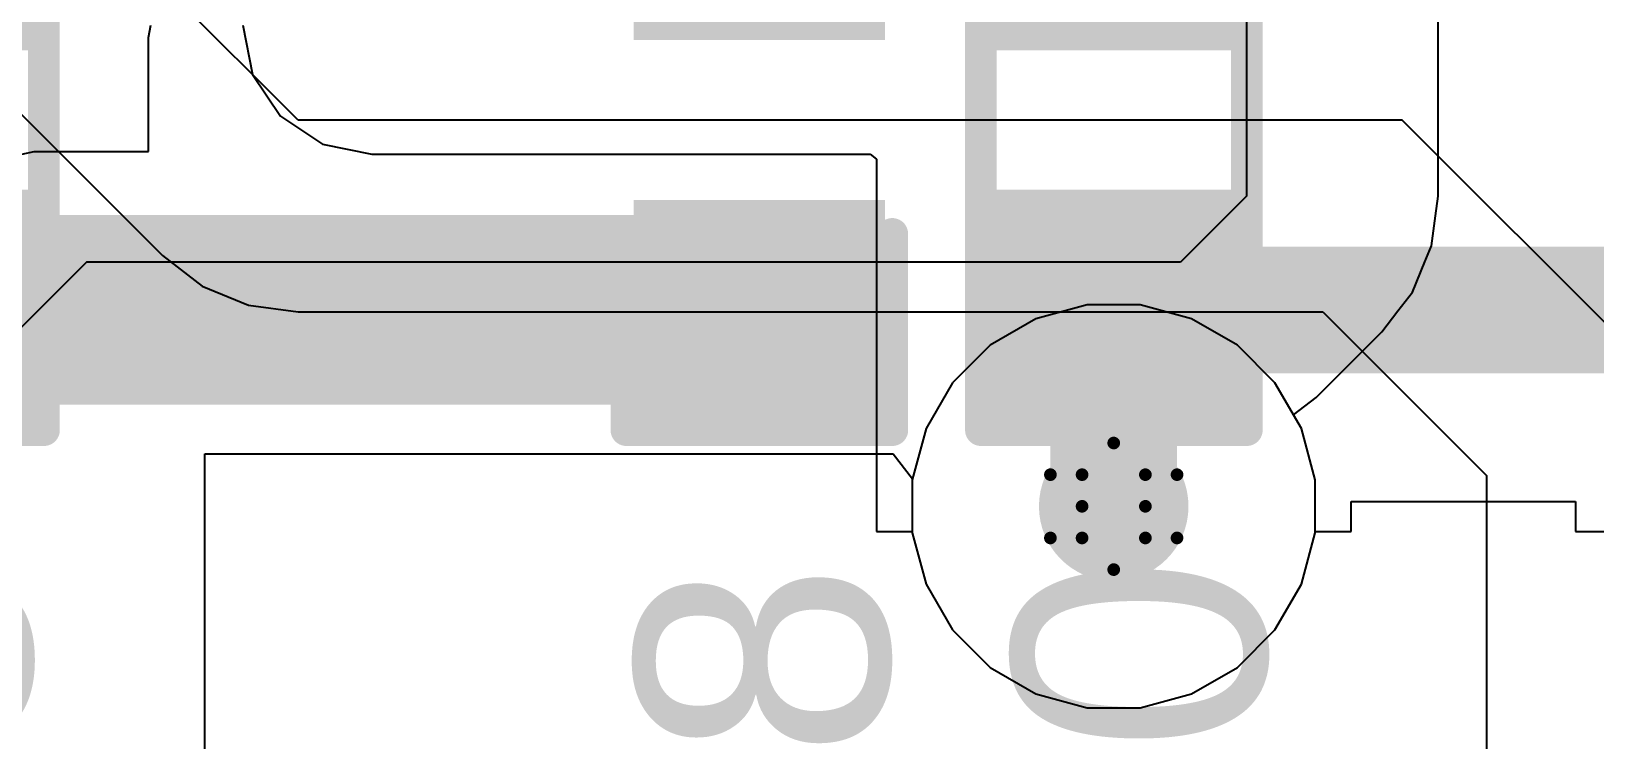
# Model space of a CAD drawing. Header units: inches. Extents: x -3 to 5437, y -3 to 5435.
# Drawn here: x 142.06 to 148.33, y 32.59 to 35.43 of the extents above; entities that cross this region are included whole.
import ezdxf

# ---------------------------------------------------------------- set-up
doc = ezdxf.new("R2010")
doc.units = ezdxf.units.IN
for name, color, linetype in [('Bottom Layer', 5, 'Continuous'), ('Drill Drawing', 1, 'Continuous'), ('GND', 16, 'Continuous'), ('PWR', 76, 'Continuous'), ('Top Layer', 1, 'Continuous'), ('Top Overlay', 2, 'Continuous'), ('Top Paste', 8, 'Continuous'), ('Top Solder', 216, 'Continuous'), ('Via Holes', 16, 'Continuous')]:
    doc.layers.add(name, color=color, linetype=linetype)
doc.styles.add('Arial', font='', dxfattribs={"height": 0.2})
doc.styles.get('Arial').set_extended_font_data('Arial')

# ---------------------------------------------------------------- blocks, each defined once
blk = doc.blocks.new('RES_0603_290')
at = {"layer": 'Top Layer'}
for points in [[(-0.3809999999999999, 0.4445), (-0.3809999999999999, -0.4445), (-1.143, -0.4445), (-1.143, 0.4445)], [(1.143, 0.4445), (1.143, -0.4445), (0.3809999999999999, -0.4445), (0.3809999999999999, 0.4445)]]:
    blk.add_hatch(color=1, dxfattribs=at).paths.add_polyline_path(points)
at = {"layer": 'Top Paste'}
for points in [[(-0.3809999999999999, 0.4445), (-0.3809999999999999, -0.4445), (-1.143, -0.4445), (-1.143, 0.4445)], [(1.143, 0.4445), (1.143, -0.4445), (0.3809999999999999, -0.4445), (0.3809999999999999, 0.4445)]]:
    blk.add_hatch(color=8, dxfattribs=at).paths.add_polyline_path(points)
at = {"layer": 'Top Solder'}
for points in [[(-0.2794, 0.5460999999999999), (-0.2794, -0.5460999999999999), (-1.2446, -0.5460999999999999), (-1.2446, 0.5460999999999999)], [(1.2446, 0.5460999999999999), (1.2446, -0.5460999999999999), (0.2794, -0.5460999999999999), (0.2794, 0.5460999999999999)]]:
    blk.add_hatch(color=216, dxfattribs=at).paths.add_polyline_path(points)
at = {"layer": 'Top Overlay'}
for points in [[(-1.2446, -0.5334, 0.127, 0.127, 0), (-1.2446, 0.5334, 0.127, 0.127, 0)], [(1.2446, 0.5334, 0.127, 0.127, 0), (-1.2446, 0.5334, 0.127, 0.127, 0)], [(1.2446, -0.5334, 0.127, 0.127, 0), (1.2446, 0.5334, 0.127, 0.127, 0)], [(1.2446, -0.5334, 0.127, 0.127, 0), (-1.2446, -0.5334, 0.127, 0.127, 0)]]:
    blk.add_lwpolyline(points, format="xyseb", dxfattribs=at)
for points in [[(-1.27635, 0.5334, 0.0635, 0.0635, 1), (-1.21285, 0.5334, 0.0635, 0.0635, 1)], [(-1.27635, 0.5334, 0.0635, 0.0635, 1), (-1.21285, 0.5334, 0.0635, 0.0635, 1)], [(1.21285, 0.5334, 0.0635, 0.0635, 1), (1.27635, 0.5334, 0.0635, 0.0635, 1)], [(1.21285, 0.5334, 0.0635, 0.0635, 1), (1.27635, 0.5334, 0.0635, 0.0635, 1)], [(-1.27635, -0.5334, 0.0635, 0.0635, 1), (-1.21285, -0.5334, 0.0635, 0.0635, 1)], [(-1.27635, -0.5334, 0.0635, 0.0635, 1), (-1.21285, -0.5334, 0.0635, 0.0635, 1)], [(1.21285, -0.5334, 0.0635, 0.0635, 1), (1.27635, -0.5334, 0.0635, 0.0635, 1)], [(1.21285, -0.5334, 0.0635, 0.0635, 1), (1.27635, -0.5334, 0.0635, 0.0635, 1)]]:
    blk.add_lwpolyline(points, format="xyseb", close=True, dxfattribs=at)
blk = doc.blocks.new('RES_0603_431')
at = {"layer": 'Top Layer'}
for points in [[(-0.3809999999999999, 0.4445), (-0.3809999999999999, -0.4445), (-1.143, -0.4445), (-1.143, 0.4445)], [(1.143, 0.4445), (1.143, -0.4445), (0.3809999999999999, -0.4445), (0.3809999999999999, 0.4445)]]:
    blk.add_hatch(color=1, dxfattribs=at).paths.add_polyline_path(points)
at = {"layer": 'Top Paste'}
for points in [[(-0.3809999999999999, 0.4445), (-0.3809999999999999, -0.4445), (-1.143, -0.4445), (-1.143, 0.4445)], [(1.143, 0.4445), (1.143, -0.4445), (0.3809999999999999, -0.4445), (0.3809999999999999, 0.4445)]]:
    blk.add_hatch(color=8, dxfattribs=at).paths.add_polyline_path(points)
at = {"layer": 'Top Solder'}
for points in [[(-0.2794, 0.5460999999999999), (-0.2794, -0.5460999999999999), (-1.2446, -0.5460999999999999), (-1.2446, 0.5460999999999999)], [(1.2446, 0.5460999999999999), (1.2446, -0.5460999999999999), (0.2794, -0.5460999999999999), (0.2794, 0.5460999999999999)]]:
    blk.add_hatch(color=216, dxfattribs=at).paths.add_polyline_path(points)
at = {"layer": 'Top Overlay'}
for points in [[(-1.2446, -0.5334, 0.127, 0.127, 0), (-1.2446, 0.5334, 0.127, 0.127, 0)], [(1.2446, 0.5334, 0.127, 0.127, 0), (-1.2446, 0.5334, 0.127, 0.127, 0)], [(1.2446, -0.5334, 0.127, 0.127, 0), (1.2446, 0.5334, 0.127, 0.127, 0)], [(1.2446, -0.5334, 0.127, 0.127, 0), (-1.2446, -0.5334, 0.127, 0.127, 0)]]:
    blk.add_lwpolyline(points, format="xyseb", dxfattribs=at)
for points in [[(-1.27635, 0.5334, 0.0635, 0.0635, 1), (-1.21285, 0.5334, 0.0635, 0.0635, 1)], [(-1.27635, 0.5334, 0.0635, 0.0635, 1), (-1.21285, 0.5334, 0.0635, 0.0635, 1)], [(1.21285, 0.5334, 0.0635, 0.0635, 1), (1.27635, 0.5334, 0.0635, 0.0635, 1)], [(1.21285, 0.5334, 0.0635, 0.0635, 1), (1.27635, 0.5334, 0.0635, 0.0635, 1)], [(-1.27635, -0.5334, 0.0635, 0.0635, 1), (-1.21285, -0.5334, 0.0635, 0.0635, 1)], [(-1.27635, -0.5334, 0.0635, 0.0635, 1), (-1.21285, -0.5334, 0.0635, 0.0635, 1)], [(1.21285, -0.5334, 0.0635, 0.0635, 1), (1.27635, -0.5334, 0.0635, 0.0635, 1)], [(1.21285, -0.5334, 0.0635, 0.0635, 1), (1.27635, -0.5334, 0.0635, 0.0635, 1)]]:
    blk.add_lwpolyline(points, format="xyseb", close=True, dxfattribs=at)
blk = doc.blocks.new('C__0603_470')
at = {"layer": 'Top Layer'}
for points in [[(-0.3809999999999999, 0.4445), (-0.3809999999999999, -0.4445), (-1.143, -0.4445), (-1.143, 0.4445)], [(1.143, 0.4445), (1.143, -0.4445), (0.3809999999999999, -0.4445), (0.3809999999999999, 0.4445)]]:
    blk.add_hatch(color=1, dxfattribs=at).paths.add_polyline_path(points)
at = {"layer": 'Top Paste'}
for points in [[(-0.3809999999999999, 0.4445), (-0.3809999999999999, -0.4445), (-1.143, -0.4445), (-1.143, 0.4445)], [(1.143, 0.4445), (1.143, -0.4445), (0.3809999999999999, -0.4445), (0.3809999999999999, 0.4445)]]:
    blk.add_hatch(color=8, dxfattribs=at).paths.add_polyline_path(points)
at = {"layer": 'Top Solder'}
for points in [[(-0.3210001199999999, 0.50449988), (-0.3210001199999999, -0.50449988), (-1.20299988, -0.50449988), (-1.20299988, 0.50449988)], [(1.20299988, 0.50449988), (1.20299988, -0.50449988), (0.3210001199999999, -0.50449988), (0.3210001199999999, 0.50449988)]]:
    blk.add_hatch(color=216, dxfattribs=at).paths.add_polyline_path(points)
at = {"layer": 'Top Overlay'}
for points in [[(-1.2446, -0.5334, 0.127, 0.127, 0), (-1.2446, 0.5334, 0.127, 0.127, 0)], [(-0.4571999999999999, 0.5334, 0.127, 0.127, 0), (-1.2446, 0.5334, 0.127, 0.127, 0)], [(1.2446, 0.5334, 0.127, 0.127, 0), (0.4571999999999999, 0.5334, 0.127, 0.127, 0)], [(1.2446, -0.5334, 0.127, 0.127, 0), (1.2446, 0.5334, 0.127, 0.127, 0)], [(-0.4571999999999999, -0.5334, 0.127, 0.127, 0), (-1.2446, -0.5334, 0.127, 0.127, 0)], [(1.2446, -0.5334, 0.127, 0.127, 0), (0.4571999999999999, -0.5334, 0.127, 0.127, 0)]]:
    blk.add_lwpolyline(points, format="xyseb", dxfattribs=at)
for points in [[(-1.27635, 0.5334, 0.0635, 0.0635, 1), (-1.21285, 0.5334, 0.0635, 0.0635, 1)], [(-1.27635, 0.5334, 0.0635, 0.0635, 1), (-1.21285, 0.5334, 0.0635, 0.0635, 1)], [(-0.4889499999999999, 0.5334, 0.0635, 0.0635, 1), (-0.42545, 0.5334, 0.0635, 0.0635, 1)], [(0.42545, 0.5334, 0.0635, 0.0635, 1), (0.4889499999999999, 0.5334, 0.0635, 0.0635, 1)], [(1.21285, 0.5334, 0.0635, 0.0635, 1), (1.27635, 0.5334, 0.0635, 0.0635, 1)], [(1.21285, 0.5334, 0.0635, 0.0635, 1), (1.27635, 0.5334, 0.0635, 0.0635, 1)], [(-1.27635, -0.5334, 0.0635, 0.0635, 1), (-1.21285, -0.5334, 0.0635, 0.0635, 1)], [(-1.27635, -0.5334, 0.0635, 0.0635, 1), (-1.21285, -0.5334, 0.0635, 0.0635, 1)], [(-0.4889499999999999, -0.5334, 0.0635, 0.0635, 1), (-0.42545, -0.5334, 0.0635, 0.0635, 1)], [(0.42545, -0.5334, 0.0635, 0.0635, 1), (0.4889499999999999, -0.5334, 0.0635, 0.0635, 1)], [(1.21285, -0.5334, 0.0635, 0.0635, 1), (1.27635, -0.5334, 0.0635, 0.0635, 1)], [(1.21285, -0.5334, 0.0635, 0.0635, 1), (1.27635, -0.5334, 0.0635, 0.0635, 1)]]:
    blk.add_lwpolyline(points, format="xyseb", close=True, dxfattribs=at)

msp = doc.modelspace()

# ---------------------------------------------------------------- hatches: boundary and pattern name
at = {"layer": 'Bottom Layer'}
h = msp.add_hatch(color=5, dxfattribs=at)
edge = h.paths.add_edge_path()
edge.add_arc((146.40157156, 33.528), 0.2999994, 0, 360)
at = {"layer": 'GND'}
h = msp.add_hatch(color=16, dxfattribs=at)
edge = h.paths.add_edge_path()
edge.add_arc((146.40157156, 33.528), 0.2999994, 0, 360)
at = {"layer": 'PWR'}
h = msp.add_hatch(color=76, dxfattribs=at)
edge = h.paths.add_edge_path()
edge.add_arc((146.40157156, 33.528), 0.2999994, 0, 360)
at = {"layer": 'Top Layer'}
msp.add_hatch(color=1, dxfattribs=at).paths.add_polyline_path([(136.94073704, 33.93527375999999), (145.42433704, 33.93527375999999), (145.42433704, 34.69727375999999), (136.94073704, 34.69727375999999)])
h = msp.add_hatch(color=1, dxfattribs=at)
edge = h.paths.add_edge_path()
edge.add_arc((146.40157156, 33.528), 0.2999994, 0, 360)
at = {"layer": 'Via Holes'}
h = msp.add_hatch(color=7, dxfattribs=at)
edge = h.paths.add_edge_path()
edge.add_arc((146.40157156, 33.528), 0.1499997, 0, 360)

# ---------------------------------------------------------------- linework, layer by layer
at = {"layer": 'Bottom Layer'}
for p, q in [((146.93424512, 37.41982356), (146.93424766, 34.77205136)), ((147.70282372, 34.77205136), (147.70282118, 37.41982356)), ((146.93424766, 34.77205136), (146.66990478, 34.5077288)), ((147.6924783, 34.69345868), (147.70282372, 34.77202088)), ((147.70282118, 34.77203612), (147.70282372, 34.77205136)), ((147.70282372, 34.77202088), (147.70282118, 34.77203612)), ((147.67663632, 34.57312872), (147.6924783, 34.69345868)), ((147.6502762, 34.50949156), (147.67662616, 34.57309824)), ((147.67662616, 34.57310586), (147.67663632, 34.57312872)), ((147.67662616, 34.57309824), (147.67662616, 34.57310586)), ((142.2799288, 34.5077288), (141.986, 34.21379745999999)), ((146.66990478, 34.5077288), (142.2799288, 34.5077288)), ((147.59985466, 34.38776206), (147.6502762, 34.50949156)), ((147.54201632, 34.31238501999999), (147.59983942, 34.38773666)), ((147.59983942, 34.38773666), (147.5998445, 34.38774935999999)), ((147.5998445, 34.38774935999999), (147.59985466, 34.38776206)), ((147.47771368, 34.22858534), (147.54201632, 34.31238501999999)), ((147.21335048, 33.96424245999999), (147.47769336, 34.22856502)), ((147.47769336, 34.22856502), (147.47770098, 34.22857772)), ((147.47770098, 34.22857772), (147.47771368, 34.22858534)), ((147.12281218, 33.89477346), (147.21335048, 33.96424245999999)), ((147.1545063, 33.83987644), (147.12281218, 33.89477346)), ((147.20957096, 33.63437519999999), (147.1545063, 33.83987644)), ((142.75457606, 26.38305112), (142.75457606, 33.73915273999999)), ((142.75457606, 33.73915273999999), (145.5173366, 33.73915273999999)), ((145.5173366, 33.73915273999999), (145.59464912, 33.63839601999999)), ((145.59464912, 33.63839601999999), (145.59357216, 33.63437519999999)), ((145.59357216, 33.63437519999999), (145.59357216, 33.4216248)), ((147.20957096, 33.4216248), (147.20957096, 33.63437519999999)), ((145.59357216, 33.4216248), (145.64863682, 33.21612355999999)), ((147.1545063, 33.21612355999999), (147.20957096, 33.4216248)), ((145.64863682, 33.21612355999999), (145.75501202, 33.03187704)), ((147.0481311, 33.03187704), (147.1545063, 33.21612355999999)), ((145.75501202, 33.03187704), (145.9054486, 32.88144046)), ((146.89769452, 32.88144046), (147.0481311, 33.03187704)), ((145.9054486, 32.88144046), (146.08969512, 32.77506526)), ((146.713448, 32.77506526), (146.89769452, 32.88144046)), ((146.08969512, 32.77506526), (146.29519636, 32.7200006)), ((146.50794676, 32.7200006), (146.713448, 32.77506526)), ((146.29519636, 32.7200006), (146.50794676, 32.7200006))]:
    msp.add_line(p, q, dxfattribs=at)
at = {"layer": 'Drill Drawing'}
for points in [[(146.27457156, 33.65499999999999, 0.0508, 0.0508, 0), (146.40157156, 33.782, 0.0508, 0.0508, 0)], [(146.40157156, 33.782, 0.0508, 0.0508, 0), (146.52857156, 33.65499999999999, 0.0508, 0.0508, 0)], [(146.14757156, 33.65499999999999, 0.0508, 0.0508, 0), (146.27457156, 33.528, 0.0508, 0.0508, 0)], [(146.14757156, 33.65499999999999, 0.0508, 0.0508, 0), (146.27457156, 33.65499999999999, 0.0508, 0.0508, 0)], [(146.52857156, 33.65499999999999, 0.0508, 0.0508, 0), (146.65557156, 33.65499999999999, 0.0508, 0.0508, 0)], [(146.52857156, 33.528, 0.0508, 0.0508, 0), (146.65557156, 33.65499999999999, 0.0508, 0.0508, 0)], [(146.14757156, 33.401, 0.0508, 0.0508, 0), (146.27457156, 33.528, 0.0508, 0.0508, 0)], [(146.52857156, 33.528, 0.0508, 0.0508, 0), (146.65557156, 33.401, 0.0508, 0.0508, 0)], [(146.14757156, 33.401, 0.0508, 0.0508, 0), (146.27457156, 33.401, 0.0508, 0.0508, 0)], [(146.27457156, 33.401, 0.0508, 0.0508, 0), (146.40157156, 33.274, 0.0508, 0.0508, 0)], [(146.40157156, 33.274, 0.0508, 0.0508, 0), (146.52857156, 33.401, 0.0508, 0.0508, 0)], [(146.52857156, 33.401, 0.0508, 0.0508, 0), (146.65557156, 33.401, 0.0508, 0.0508, 0)]]:
    msp.add_lwpolyline(points, format="xyseb", dxfattribs=at)
for points in [[(146.38887156, 33.782, 0.0254, 0.0254, 1), (146.41427156, 33.782, 0.0254, 0.0254, 1)], [(146.38887156, 33.782, 0.0254, 0.0254, 1), (146.41427156, 33.782, 0.0254, 0.0254, 1)], [(146.13487156, 33.65499999999999, 0.0254, 0.0254, 1), (146.16027156, 33.65499999999999, 0.0254, 0.0254, 1)], [(146.13487156, 33.65499999999999, 0.0254, 0.0254, 1), (146.16027156, 33.65499999999999, 0.0254, 0.0254, 1)], [(146.26187156, 33.65499999999999, 0.0254, 0.0254, 1), (146.28727156, 33.65499999999999, 0.0254, 0.0254, 1)], [(146.26187156, 33.65499999999999, 0.0254, 0.0254, 1), (146.28727156, 33.65499999999999, 0.0254, 0.0254, 1)], [(146.51587156, 33.65499999999999, 0.0254, 0.0254, 1), (146.54127156, 33.65499999999999, 0.0254, 0.0254, 1)], [(146.51587156, 33.65499999999999, 0.0254, 0.0254, 1), (146.54127156, 33.65499999999999, 0.0254, 0.0254, 1)], [(146.64287156, 33.65499999999999, 0.0254, 0.0254, 1), (146.66827156, 33.65499999999999, 0.0254, 0.0254, 1)], [(146.64287156, 33.65499999999999, 0.0254, 0.0254, 1), (146.66827156, 33.65499999999999, 0.0254, 0.0254, 1)], [(146.26187156, 33.528, 0.0254, 0.0254, 1), (146.28727156, 33.528, 0.0254, 0.0254, 1)], [(146.26187156, 33.528, 0.0254, 0.0254, 1), (146.28727156, 33.528, 0.0254, 0.0254, 1)], [(146.51587156, 33.528, 0.0254, 0.0254, 1), (146.54127156, 33.528, 0.0254, 0.0254, 1)], [(146.51587156, 33.528, 0.0254, 0.0254, 1), (146.54127156, 33.528, 0.0254, 0.0254, 1)], [(146.13487156, 33.401, 0.0254, 0.0254, 1), (146.16027156, 33.401, 0.0254, 0.0254, 1)], [(146.13487156, 33.401, 0.0254, 0.0254, 1), (146.16027156, 33.401, 0.0254, 0.0254, 1)], [(146.26187156, 33.401, 0.0254, 0.0254, 1), (146.28727156, 33.401, 0.0254, 0.0254, 1)], [(146.26187156, 33.401, 0.0254, 0.0254, 1), (146.28727156, 33.401, 0.0254, 0.0254, 1)], [(146.51587156, 33.401, 0.0254, 0.0254, 1), (146.54127156, 33.401, 0.0254, 0.0254, 1)], [(146.51587156, 33.401, 0.0254, 0.0254, 1), (146.54127156, 33.401, 0.0254, 0.0254, 1)], [(146.64287156, 33.401, 0.0254, 0.0254, 1), (146.66827156, 33.401, 0.0254, 0.0254, 1)], [(146.64287156, 33.401, 0.0254, 0.0254, 1), (146.66827156, 33.401, 0.0254, 0.0254, 1)], [(146.38887156, 33.274, 0.0254, 0.0254, 1), (146.41427156, 33.274, 0.0254, 0.0254, 1)], [(146.38887156, 33.274, 0.0254, 0.0254, 1), (146.41427156, 33.274, 0.0254, 0.0254, 1)]]:
    msp.add_lwpolyline(points, format="xyseb", close=True, dxfattribs=at)
at = {"layer": 'GND'}
for p, q in [((146.29519636, 34.3359994), (146.08969512, 34.28093474)), ((146.50794676, 34.3359994), (146.29519636, 34.3359994)), ((146.713448, 34.28093474), (146.50794676, 34.3359994)), ((146.08969512, 34.28093474), (145.9054486, 34.17455954)), ((146.89769452, 34.17455954), (146.713448, 34.28093474)), ((145.9054486, 34.17455954), (145.75501202, 34.02412296)), ((147.0481311, 34.02412296), (146.89769452, 34.17455954)), ((145.75501202, 34.02412296), (145.64863682, 33.83987644)), ((147.1545063, 33.83987644), (147.0481311, 34.02412296)), ((145.64863682, 33.83987644), (145.59357216, 33.63437519999999)), ((147.20957096, 33.63437519999999), (147.1545063, 33.83987644)), ((145.59357216, 33.63437519999999), (145.59357216, 33.4216248)), ((147.20957096, 33.4216248), (147.20957096, 33.63437519999999)), ((145.59357216, 33.4216248), (145.64863682, 33.21612355999999)), ((147.1545063, 33.21612355999999), (147.20957096, 33.4216248)), ((145.64863682, 33.21612355999999), (145.75501202, 33.03187704)), ((147.0481311, 33.03187704), (147.1545063, 33.21612355999999)), ((145.75501202, 33.03187704), (145.9054486, 32.88144046)), ((146.89769452, 32.88144046), (147.0481311, 33.03187704)), ((145.9054486, 32.88144046), (146.08969512, 32.77506526)), ((146.713448, 32.77506526), (146.89769452, 32.88144046)), ((146.08969512, 32.77506526), (146.29519636, 32.7200006)), ((146.50794676, 32.7200006), (146.713448, 32.77506526)), ((146.29519636, 32.7200006), (146.50794676, 32.7200006))]:
    msp.add_line(p, q, dxfattribs=at)
at = {"layer": 'PWR'}
for p, q in [((143.129, 35.0774), (142.4178, 35.7886)), ((141.87433398, 35.24513398), (142.58553398, 34.53393398)), ((147.55932134, 35.0774), (143.129, 35.0774)), ((148.6662, 33.97052134), (147.55932134, 35.0774)), ((142.58553398, 34.53393398), (142.7447107, 34.411793)), ((142.7447107, 34.411793), (142.93007736, 34.33501134)), ((142.93007736, 34.33501134), (143.129, 34.30882394)), ((143.129, 34.30882394), (147.2409679, 34.30882394)), ((147.2409679, 34.30882394), (147.89762394, 33.65216536)), ((147.89762394, 33.65216536), (147.89762394, 25.18495598))]:
    msp.add_line(p, q, dxfattribs=at)
at = {"layer": 'Top Layer'}
for p, q in [((142.52873704, 35.40924084), (142.53868876, 35.45927375999999)), ((142.9069913, 35.45927375999999), (142.94641718, 35.26106232)), ((142.52873704, 34.95127376), (142.52873704, 35.40924084)), ((142.94641718, 35.26106232), (143.05869534, 35.09302607999999)), ((143.05869534, 35.09302607999999), (143.22673158, 34.98074792)), ((142.02073704, 34.94132204), (142.07076996, 34.95127376)), ((142.07076996, 34.95127376), (142.52873704, 34.95127376)), ((143.22673158, 34.98074792), (143.42494302, 34.94132204)), ((143.42494302, 34.94132204), (145.4243345, 34.94132204)), ((145.4243345, 34.94132204), (145.44973704, 34.92047625999999)), ((145.44973704, 34.92047625999999), (145.44973704, 33.42727376)), ((147.35473704, 33.42727376), (147.35473704, 33.5476977)), ((147.35473704, 33.5476977), (148.25393768, 33.5476977)), ((148.25393768, 33.5476977), (148.25393768, 33.42727376)), ((145.44973704, 33.42727376), (145.59357216, 33.42727376)), ((145.59357216, 33.42727376), (145.59357216, 33.4216248)), ((145.59357216, 33.4216248), (145.64863682, 33.21612355999999)), ((147.1545063, 33.21612355999999), (147.20957096, 33.4216248)), ((147.20957096, 33.4216248), (147.20957096, 33.42727376)), ((147.20957096, 33.42727376), (147.35473704, 33.42727376)), ((148.25393768, 33.42727376), (150.15893768, 33.42727376)), ((145.64863682, 33.21612355999999), (145.75501202, 33.03187704)), ((147.0481311, 33.03187704), (147.1545063, 33.21612355999999)), ((145.75501202, 33.03187704), (145.9054486, 32.88144046)), ((146.89769452, 32.88144046), (147.0481311, 33.03187704)), ((145.9054486, 32.88144046), (146.08969512, 32.77506526)), ((146.713448, 32.77506526), (146.89769452, 32.88144046)), ((146.08969512, 32.77506526), (146.29519636, 32.7200006)), ((146.50794676, 32.7200006), (146.713448, 32.77506526)), ((146.29519636, 32.7200006), (146.50794676, 32.7200006))]:
    msp.add_line(p, q, dxfattribs=at)
for points in [[(146.40157156, 34.31560828, 0.508, 0.508, 0), (146.40223704, 34.31627376, 0.508, 0.508, 0)], [(146.40157156, 33.528, 0.508, 0.508, 0), (146.40157156, 34.31560828, 0.508, 0.508, 0)], [(146.40223704, 34.31627376, 0.508, 0.508, 0), (149.12224176, 34.31627376, 0.508, 0.508, 0)]]:
    msp.add_lwpolyline(points, format="xyseb", dxfattribs=at)
for points in [[(146.27457156, 34.31560828, 0.254, 0.254, 1), (146.52857156, 34.31560828, 0.254, 0.254, 1)], [(146.27457156, 34.31560828, 0.254, 0.254, 1), (146.52857156, 34.31560828, 0.254, 0.254, 1)], [(146.27523704, 34.31627376, 0.254, 0.254, 1), (146.52923704, 34.31627376, 0.254, 0.254, 1)], [(146.27523704, 34.31627376, 0.254, 0.254, 1), (146.52923704, 34.31627376, 0.254, 0.254, 1)], [(146.27457156, 33.528, 0.254, 0.254, 1), (146.52857156, 33.528, 0.254, 0.254, 1)]]:
    msp.add_lwpolyline(points, format="xyseb", close=True, dxfattribs=at)

# ---------------------------------------------------------------- block references
at = {"rotation": 270}
for name, p in [('RES_0603_290', (141.57623704, 35.07827376)), ('C__0603_470', (144.97983704, 35.07827376)), ('RES_0603_431', (146.40223704, 35.07827376))]:
    msp.add_blockref(name, p, dxfattribs=at)

# ---------------------------------------------------------------- texts
at = {"layer": 'Top Overlay', "style": 'Arial'}
for s, p in [('R40', (147.01167194, 30.72684482)), ('R98', (142.05867194, 30.70146006)), ('C48', (145.49882, 30.70146006))]:
    msp.add_text(s, height=1.016, rotation=90, dxfattribs=at).set_placement(p)

doc.saveas('drawing.dxf')
